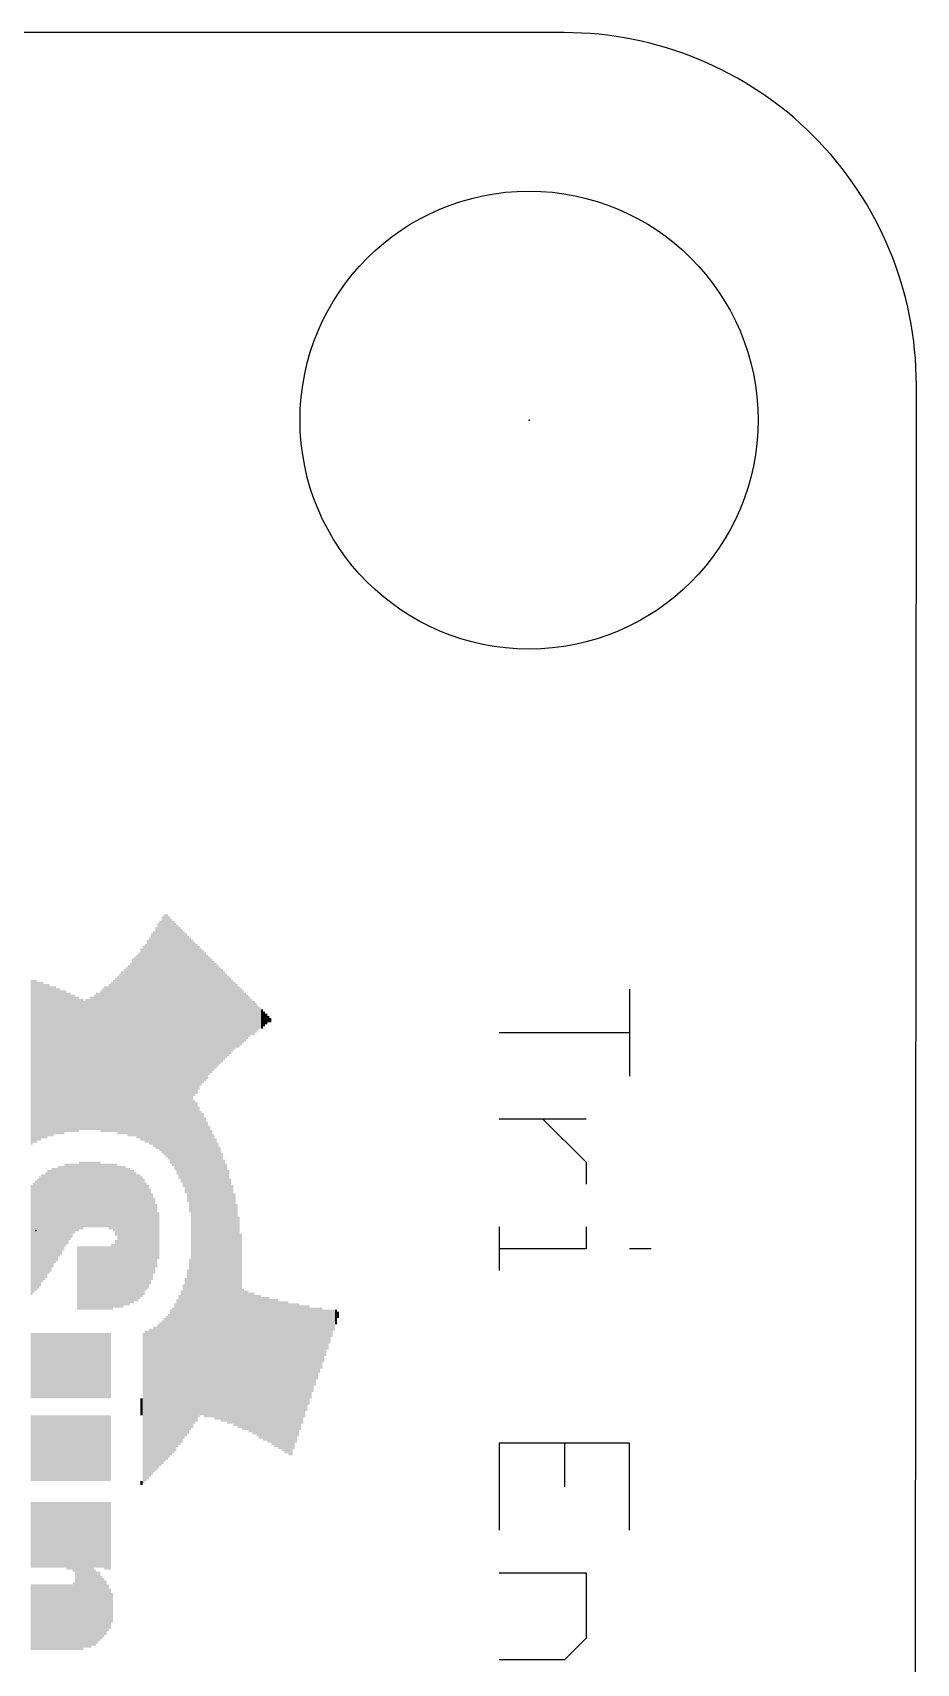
# Model space of a CAD drawing. Extents: x 0.3 to 2.25, y 0 to 1.24.
# Drawn here: x 1.9991 to 2.2499, y 0.7771 to 1.24 of the extents above; entities that cross this region are included whole.
import ezdxf

# ---------------------------------------------------------------- set-up
doc = ezdxf.new("R2010")
doc.units = 0
for name, color, linetype in [('20', 53, 'CONTINUOUS'), ('21', 7, 'CONTINUOUS'), ('23', 53, 'CONTINUOUS')]:
    doc.layers.add(name, color=color, linetype=linetype)

# ---------------------------------------------------------------- blocks, each defined once
blk = doc.blocks.new('RECT')
blk.add_solid([(-0.5, -0.5), (0.5, -0.5), (-0.5, 0.5), (0.5, 0.5)])

msp = doc.modelspace()

# ---------------------------------------------------------------- linework, layer by layer
at = {"layer": '20'}
for p, q in [((2.149937, 1.24), (0.4, 1.24)), ((2.249276, 0.099975), (2.249937, 1.140025))]:
    msp.add_line(p, q, dxfattribs=at)
msp.add_circle((2.14, 1.13), 0.065, dxfattribs=at)
msp.add_arc((2.149981, 1.140044), 0.099956, 359.988969, 90.025343, dxfattribs=at)
at = {"layer": '21'}
for p, q in [((2.168532, 0.9685), (2.168532, 0.943812)), ((2.1315, 0.956156), (2.168532, 0.956156)), ((2.1315, 0.931669), (2.156188, 0.931669)), ((2.143844, 0.931669), (2.156188, 0.919325)), ((2.156188, 0.919325), (2.156188, 0.913153)), ((2.1315, 0.900976), (2.1315, 0.888632)), ((2.156188, 0.900976), (2.156188, 0.894804)), ((2.156188, 0.894804), (2.1315, 0.894804)), ((2.174703, 0.894804), (2.168532, 0.894804)), ((2.168532, 0.83959), (2.1315, 0.83959)), ((2.1315, 0.83959), (2.1315, 0.814902)), ((2.150016, 0.83959), (2.150016, 0.827246)), ((2.168532, 0.814902), (2.168532, 0.83959)), ((2.1315, 0.802759), (2.156188, 0.802759)), ((2.156188, 0.802759), (2.156188, 0.784243)), ((2.156188, 0.784243), (2.150016, 0.778071)), ((2.150016, 0.778071), (2.1315, 0.778071))]:
    msp.add_line(p, q, dxfattribs=at)
at = {"layer": '23'}
for p in [(2.14, 1.13), (2, 0.9)]:
    msp.add_point(p, dxfattribs=at)

# ---------------------------------------------------------------- block references
at = {"layer": '21', "yscale": 0.0006, "rotation": 270}
for p, xscale in [((2.0342, 0.9546), 0.063), ((2.0348, 0.9552), 0.0642), ((2.0354, 0.9552), 0.0654), ((2.036, 0.9555), 0.0672), ((2.0366, 0.9555), 0.0684), ((2.0372, 0.9552), 0.069), ((2.0378, 0.9546), 0.069), ((2.0384, 0.9537), 0.0696), ((2.039, 0.9531), 0.0696), ((2.0396, 0.9522), 0.0702), ((2.0402, 0.9513), 0.0708), ((2.0408, 0.9504), 0.0714), ((2.0318, 0.9537), 0.0576), ((2.0324, 0.9537), 0.0588), ((2.033, 0.9543), 0.06), ((2.0336, 0.9543), 0.0612), ((2.0414, 0.9495), 0.072), ((2.042, 0.9486), 0.0726), ((2.0426, 0.9474), 0.0738), ((2.0432, 0.9459), 0.0756), ((2.0438, 0.9441), 0.078), ((2.0444, 0.9132), 0.1386), ((2.045, 0.96), 0.0438), ((2.0276, 0.9519), 0.0504), ((2.0282, 0.9522), 0.051), ((2.0288, 0.9522), 0.0522), ((2.0294, 0.9525), 0.0528), ((2.03, 0.9528), 0.0546), ((2.0306, 0.9531), 0.0552), ((2.0312, 0.9531), 0.0564), ((2.0456, 0.96), 0.0426), ((2.0462, 0.9603), 0.0408), ((2.0468, 0.9606), 0.039), ((2.0474, 0.9606), 0.0378), ((2.048, 0.9606), 0.0366), ((2.0486, 0.9606), 0.0354), ((2.0492, 0.9609), 0.0336), ((2.0498, 0.9609), 0.0324), ((2.0234, 0.9498), 0.045), ((2.024, 0.9501), 0.0456), ((2.0246, 0.9504), 0.0462), ((2.0252, 0.9507), 0.0468), ((2.0258, 0.951), 0.0474), ((2.0264, 0.951), 0.0486), ((2.027, 0.9513), 0.0492), ((2.0504, 0.9609), 0.0312), ((2.051, 0.9609), 0.03), ((2.0516, 0.9609), 0.0288), ((2.0522, 0.9609), 0.0276), ((2.0528, 0.9609), 0.0264), ((2.0534, 0.9609), 0.0252), ((2.054, 0.9609), 0.024), ((2.0546, 0.9609), 0.0228), ((1.9988, 0.9477), 0.0468), ((1.9994, 0.948), 0.0462), ((2, 0.948), 0.0462), ((2.0006, 0.948), 0.045), ((2.0012, 0.948), 0.045), ((2.0018, 0.9483), 0.0444), ((2.0024, 0.948), 0.0438), ((2.003, 0.948), 0.0438), ((2.0036, 0.9483), 0.0432), ((2.0042, 0.948), 0.0426), ((2.0048, 0.948), 0.0426), ((2.0054, 0.9483), 0.042), ((2.006, 0.948), 0.0414), ((2.0066, 0.948), 0.0414), ((2.0072, 0.9477), 0.0408), ((2.0078, 0.9477), 0.0408), ((2.0084, 0.948), 0.0402), ((2.009, 0.9477), 0.0396), ((2.0096, 0.9477), 0.0396), ((2.0174, 0.948), 0.039), ((2.018, 0.948), 0.039), ((2.0186, 0.948), 0.0402), ((2.0192, 0.9483), 0.0408), ((2.0198, 0.9486), 0.0414), ((2.0204, 0.9486), 0.0414), ((2.021, 0.9489), 0.042), ((2.0216, 0.9492), 0.0426), ((2.0222, 0.9495), 0.0432), ((2.0228, 0.9498), 0.0438), ((2.0552, 0.9609), 0.0216), ((2.0558, 0.9609), 0.0204), ((2.0564, 0.9609), 0.0192), ((2.057, 0.9609), 0.018), ((2.0576, 0.9606), 0.0174), ((2.0582, 0.9606), 0.0162), ((2.0588, 0.9606), 0.015), ((2.0594, 0.9606), 0.0138), ((2.0102, 0.9474), 0.039), ((2.0108, 0.9474), 0.039), ((2.0114, 0.9471), 0.0384), ((2.012, 0.9471), 0.0384), ((2.0126, 0.9471), 0.0372), ((2.0132, 0.9471), 0.0372), ((2.0138, 0.9468), 0.0366), ((2.0144, 0.9471), 0.0372), ((2.015, 0.9471), 0.0372), ((2.0156, 0.9474), 0.0378), ((2.0162, 0.9474), 0.0378), ((2.0168, 0.9477), 0.0384), ((2.06, 0.9606), 0.0126), ((2.0606, 0.9606), 0.0114), ((2.0612, 0.9606), 0.0102), ((2.0618, 0.9603), 0.0096), ((2.0624, 0.9603), 0.0084), ((2.063, 0.9603), 0.0072), ((2.0636, 0.9603), 0.006), ((2.0642, 0.96), 0.0054), ((2.0648, 0.96), 0.0042), ((2.0654, 0.96), 0.003), ((2.066, 0.96), 0.0018), ((2.0666, 0.9597), 0.0012), ((2.045, 0.891), 0.0918), ((2.0456, 0.891), 0.0906), ((2.0462, 0.891), 0.0882), ((2.0468, 0.8907), 0.0864), ((2.0474, 0.8904), 0.0858), ((2.048, 0.8895), 0.0852), ((2.0486, 0.8889), 0.084), ((2.0492, 0.8883), 0.0828), ((2.0498, 0.8877), 0.0816), ((2.0504, 0.8871), 0.0804), ((2.051, 0.8862), 0.0798), ((2.0516, 0.8856), 0.0786), ((2.0522, 0.885), 0.0774), ((2.0528, 0.8838), 0.0762), ((2.0036, 0.9024), 0.0294), ((2.0042, 0.9027), 0.0288), ((2.0048, 0.9036), 0.0282), ((2.0054, 0.9042), 0.027), ((2.006, 0.9045), 0.0264), ((2.0066, 0.9054), 0.0258), ((2.0072, 0.9057), 0.0252), ((2.0078, 0.9063), 0.024), ((2.0084, 0.9072), 0.0234), ((2.009, 0.9075), 0.0228), ((2.0096, 0.9081), 0.0216), ((2.0102, 0.9084), 0.021), ((2.0108, 0.909), 0.0198), ((2.0114, 0.9093), 0.0192), ((2.012, 0.9093), 0.0192), ((2.0126, 0.9099), 0.0192), ((2.0132, 0.9099), 0.0192), ((2.0138, 0.9102), 0.0186), ((2.0144, 0.9102), 0.0186), ((2.015, 0.9102), 0.0186), ((2.0156, 0.9102), 0.0186), ((2.0162, 0.9102), 0.0186), ((2.0168, 0.9102), 0.0186), ((2.0174, 0.9102), 0.0186), ((2.018, 0.9102), 0.0186), ((2.0186, 0.9099), 0.018), ((2.0192, 0.9099), 0.018), ((2.0198, 0.9099), 0.018), ((2.0204, 0.9099), 0.018), ((2.021, 0.9096), 0.0186), ((2.0216, 0.9096), 0.0186), ((2.0222, 0.9093), 0.0192), ((2.0228, 0.9087), 0.0204), ((2.0234, 0.8982), 0.0402), ((2.024, 0.8982), 0.0402), ((2.0246, 0.8982), 0.0402), ((2.0252, 0.8985), 0.0396), ((2.0258, 0.8982), 0.039), ((2.0264, 0.8982), 0.039), ((2.027, 0.8982), 0.0378), ((2.0276, 0.8982), 0.0378), ((2.0534, 0.8829), 0.0744), ((2.054, 0.8823), 0.0732), ((2.0546, 0.8811), 0.072), ((1.9988, 0.8973), 0.0312), ((1.9994, 0.8979), 0.0312), ((2, 0.8985), 0.0312), ((2.0006, 0.8991), 0.0312), ((2.0012, 0.8997), 0.0312), ((2.0018, 0.9006), 0.0306), ((2.0024, 0.9009), 0.03), ((2.003, 0.9015), 0.03), ((2.0282, 0.8982), 0.0366), ((2.0288, 0.8979), 0.036), ((2.0294, 0.8982), 0.0354), ((2.03, 0.8982), 0.0342), ((2.0306, 0.8982), 0.033), ((2.0312, 0.8982), 0.0306), ((2.0318, 0.8982), 0.0294), ((2.0552, 0.8799), 0.0696), ((2.0558, 0.879), 0.0678), ((2.0324, 0.8982), 0.027), ((2.033, 0.8982), 0.0246), ((2.0336, 0.8985), 0.0216), ((2.0342, 0.8985), 0.018), ((2.0564, 0.8775), 0.066), ((2.057, 0.876), 0.063), ((2.0348, 0.8985), 0.0132), ((2.0576, 0.8739), 0.06), ((2.0582, 0.8715), 0.0552), ((2.012, 0.8865), 0.018), ((2.0126, 0.8865), 0.018), ((2.0132, 0.8865), 0.018), ((2.0138, 0.8865), 0.018), ((2.0144, 0.8865), 0.018), ((2.015, 0.8865), 0.018), ((2.0156, 0.8865), 0.018), ((2.0162, 0.8865), 0.018), ((2.0168, 0.8865), 0.018), ((2.0174, 0.8865), 0.018), ((2.018, 0.8865), 0.018), ((2.0186, 0.8865), 0.018), ((2.0192, 0.8865), 0.018), ((2.0198, 0.8865), 0.018), ((2.0204, 0.8865), 0.018), ((2.021, 0.8865), 0.018), ((2.0216, 0.8868), 0.0186), ((2.0222, 0.8871), 0.018), ((2.0228, 0.8877), 0.0192), ((2.0432, 0.8655), 0.0468), ((2.0438, 0.8676), 0.0486), ((2.042, 0.8628), 0.0438), ((2.0426, 0.864), 0.045), ((2.0402, 0.8595), 0.042), ((2.0408, 0.8604), 0.0426), ((2.0414, 0.8613), 0.0432), ((2.0588, 0.8634), 0.0402), ((2.0594, 0.8631), 0.0396), ((2.06, 0.8631), 0.0396), ((2.0606, 0.8625), 0.0396), ((2.0612, 0.8625), 0.0396), ((2.0618, 0.8622), 0.0402), ((2.0624, 0.8619), 0.0396), ((2.063, 0.8616), 0.0402), ((2.0636, 0.8613), 0.0408), ((2.0642, 0.861), 0.0402), ((2.0648, 0.8607), 0.0408), ((2.0654, 0.8607), 0.0408), ((2.066, 0.8604), 0.0414), ((2.0666, 0.8601), 0.0408), ((2.0672, 0.8598), 0.0414), ((2.0678, 0.8595), 0.042), ((2.0684, 0.8595), 0.042), ((2.069, 0.8589), 0.042), ((2.0696, 0.8589), 0.042), ((2.0702, 0.8586), 0.0426), ((2.0708, 0.8583), 0.0432), ((2.0714, 0.8583), 0.0432), ((2.0366, 0.8547), 0.0408), ((2.0372, 0.8553), 0.0408), ((2.0378, 0.8559), 0.0408), ((2.0384, 0.8568), 0.0414), ((2.039, 0.8574), 0.0414), ((2.0396, 0.8583), 0.042), ((2.072, 0.8577), 0.0432), ((2.0726, 0.8577), 0.0432), ((2.0732, 0.8586), 0.0414), ((2.0738, 0.8595), 0.0396), ((2.0744, 0.8604), 0.0378), ((2.075, 0.861), 0.0354), ((2.0756, 0.8619), 0.0336), ((2.0762, 0.8628), 0.0318), ((2.0768, 0.8637), 0.03), ((2.0774, 0.8646), 0.0282), ((2.078, 0.8652), 0.0258), ((2.0786, 0.8661), 0.024), ((2.0792, 0.867), 0.0222), ((2.0798, 0.8679), 0.0204), ((2.0804, 0.8688), 0.0186), ((2.081, 0.8694), 0.0174), ((2.0816, 0.87), 0.015), ((2.0822, 0.8709), 0.0132), ((2.0828, 0.8718), 0.0114), ((2.0834, 0.8727), 0.0096), ((2.084, 0.8736), 0.0078), ((2.0846, 0.8745), 0.006), ((2.0852, 0.8754), 0.0042), ((2.0858, 0.876), 0.0018), ((1.9988, 0.8616), 0.0186), ((1.9994, 0.8616), 0.0186), ((2, 0.8616), 0.0186), ((2.0006, 0.8616), 0.0186), ((2.0012, 0.8616), 0.0186), ((2.0018, 0.8616), 0.0186), ((2.0024, 0.8616), 0.0186), ((2.003, 0.8616), 0.0186), ((2.0036, 0.8616), 0.0186), ((2.0042, 0.8616), 0.0186), ((2.0048, 0.8616), 0.0186), ((2.0054, 0.8616), 0.0186), ((2.006, 0.8616), 0.0186), ((2.0066, 0.8616), 0.0186), ((2.0072, 0.8616), 0.0186), ((2.0078, 0.8616), 0.0186), ((2.0084, 0.8616), 0.0186), ((2.009, 0.8616), 0.0186), ((2.0096, 0.8616), 0.0186), ((2.0102, 0.8616), 0.0186), ((2.0108, 0.8616), 0.0186), ((2.0114, 0.8616), 0.0186), ((2.012, 0.8616), 0.0186), ((2.0126, 0.8616), 0.0186), ((2.0132, 0.8616), 0.0186), ((2.0138, 0.8616), 0.0186), ((2.0144, 0.8616), 0.0186), ((2.015, 0.8616), 0.0186), ((2.0156, 0.8616), 0.0186), ((2.0162, 0.8616), 0.0186), ((2.0168, 0.8616), 0.0186), ((2.0174, 0.8616), 0.0186), ((2.018, 0.8616), 0.0186), ((2.0186, 0.8616), 0.0186), ((2.0192, 0.8616), 0.0186), ((2.0198, 0.8616), 0.0186), ((2.0204, 0.8616), 0.0186), ((2.021, 0.8616), 0.0186), ((2.0306, 0.8496), 0.0426), ((2.0312, 0.8502), 0.0426), ((2.0318, 0.8505), 0.042), ((2.0324, 0.8511), 0.042), ((2.033, 0.8514), 0.0414), ((2.0336, 0.852), 0.0414), ((2.0342, 0.8523), 0.0408), ((2.0348, 0.8529), 0.0408), ((2.0354, 0.8535), 0.0408), ((2.036, 0.8541), 0.0408), ((2.03, 0.8499), 0.0048), ((1.9988, 0.8382), 0.0186), ((1.9994, 0.8382), 0.0186), ((2, 0.8382), 0.0186), ((2.0006, 0.8382), 0.0186), ((2.0012, 0.8382), 0.0186), ((2.0018, 0.8382), 0.0186), ((2.0024, 0.8382), 0.0186), ((2.003, 0.8382), 0.0186), ((2.0036, 0.8382), 0.0186), ((2.0042, 0.8382), 0.0186), ((2.0048, 0.8382), 0.0186), ((2.0054, 0.8382), 0.0186), ((2.006, 0.8382), 0.0186), ((2.0066, 0.8382), 0.0186), ((2.0072, 0.8382), 0.0186), ((2.0078, 0.8382), 0.0186), ((2.0084, 0.8382), 0.0186), ((2.009, 0.8382), 0.0186), ((2.0096, 0.8382), 0.0186), ((2.0102, 0.8382), 0.0186), ((2.0108, 0.8382), 0.0186), ((2.0114, 0.8382), 0.0186), ((2.012, 0.8382), 0.0186), ((2.0126, 0.8382), 0.0186), ((2.0132, 0.8382), 0.0186), ((2.0138, 0.8382), 0.0186), ((2.0144, 0.8382), 0.0186), ((2.015, 0.8382), 0.0186), ((2.0156, 0.8382), 0.0186), ((2.0162, 0.8382), 0.0186), ((2.0168, 0.8382), 0.0186), ((2.0174, 0.8382), 0.0186), ((2.018, 0.8382), 0.0186), ((2.0186, 0.8382), 0.0186), ((2.0192, 0.8382), 0.0186), ((2.0198, 0.8382), 0.0186), ((2.0204, 0.8382), 0.0186), ((2.021, 0.8382), 0.0186), ((2.03, 0.8283), 0.0012), ((1.9988, 0.8136), 0.0186), ((1.9994, 0.8136), 0.0186), ((2, 0.8136), 0.0186), ((2.0006, 0.8136), 0.0186), ((2.0012, 0.8136), 0.0186), ((2.0018, 0.8136), 0.0186), ((2.0024, 0.8136), 0.0186), ((2.003, 0.8136), 0.0186), ((2.0036, 0.8136), 0.0186), ((2.0042, 0.8136), 0.0186), ((2.0048, 0.8136), 0.0186), ((2.0054, 0.8136), 0.0186), ((2.006, 0.8136), 0.0186), ((2.0066, 0.8136), 0.0186), ((2.0072, 0.8136), 0.0186), ((2.0078, 0.8136), 0.0186), ((2.0084, 0.8136), 0.0186), ((2.009, 0.8133), 0.0192), ((2.0096, 0.8133), 0.0192), ((2.0102, 0.8133), 0.0192), ((2.0108, 0.813), 0.0198), ((2.0114, 0.8019), 0.042), ((2.012, 0.8019), 0.042), ((2.0126, 0.8019), 0.042), ((2.0132, 0.8019), 0.042), ((2.0138, 0.8022), 0.0414), ((2.0144, 0.8022), 0.0414), ((2.015, 0.8022), 0.0414), ((2.0156, 0.8022), 0.0414), ((2.0162, 0.8025), 0.0408), ((2.0168, 0.8136), 0.0186), ((2.0174, 0.8136), 0.0186), ((2.018, 0.8136), 0.0186), ((2.0186, 0.8136), 0.0186), ((2.0192, 0.8136), 0.0186), ((2.0198, 0.8133), 0.0192), ((2.0204, 0.8133), 0.0192), ((2.021, 0.8133), 0.0192), ((2.0168, 0.7929), 0.0216), ((2.0174, 0.7929), 0.0204), ((2.018, 0.7932), 0.0198), ((2.0186, 0.7929), 0.018), ((2.0192, 0.7929), 0.0168), ((1.9988, 0.7902), 0.0186), ((1.9994, 0.7902), 0.0186), ((2, 0.7902), 0.0186), ((2.0006, 0.7902), 0.0186), ((2.0012, 0.7902), 0.0186), ((2.0018, 0.7902), 0.0186), ((2.0024, 0.7902), 0.0186), ((2.003, 0.7902), 0.0186), ((2.0036, 0.7902), 0.0186), ((2.0042, 0.7902), 0.0186), ((2.0048, 0.7902), 0.0186), ((2.0054, 0.7902), 0.0186), ((2.006, 0.7902), 0.0186), ((2.0066, 0.7902), 0.0186), ((2.0072, 0.7902), 0.0186), ((2.0078, 0.7902), 0.0186), ((2.0084, 0.7902), 0.0186), ((2.009, 0.7902), 0.0186), ((2.0096, 0.7902), 0.0186), ((2.0102, 0.7902), 0.0186), ((2.0108, 0.7905), 0.0192), ((2.0198, 0.7929), 0.0156), ((2.0204, 0.7929), 0.0132), ((2.021, 0.7926), 0.0114), ((2.0216, 0.7929), 0.0084)]:
    msp.add_blockref('RECT', p, dxfattribs=dict(at, xscale=xscale))

doc.saveas('drawing.dxf')
